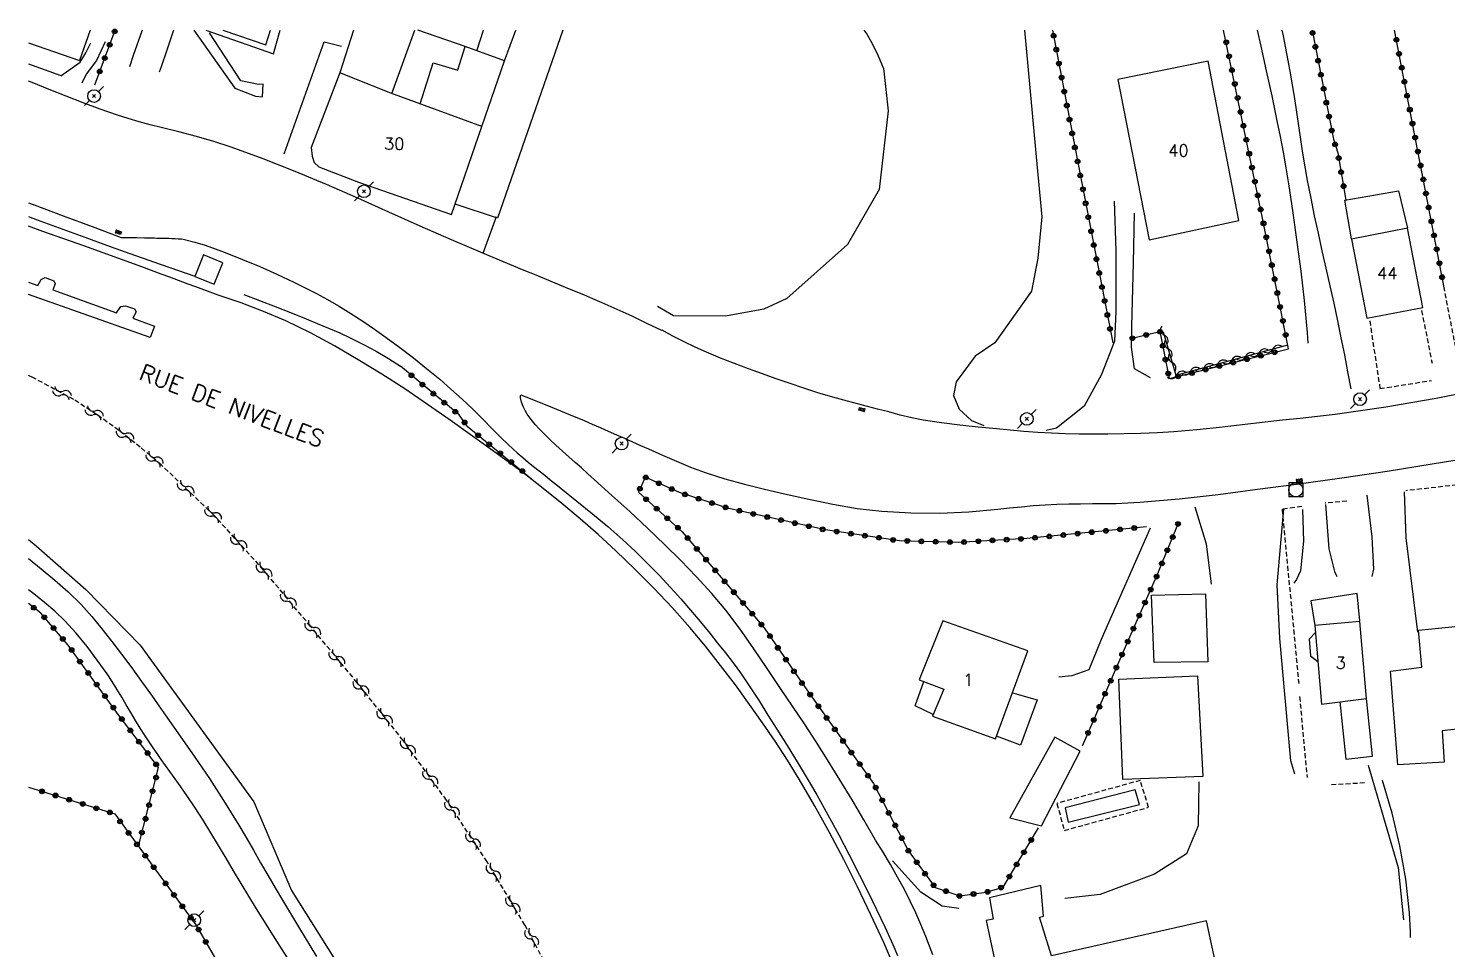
# Model space of a CAD drawing. Header units: millimetres. Extents: x 140000 to 141000, y 143000 to 144000.
# Drawn here: x 140000 to 140149.6, y 143903 to 144000.2 of the extents above; entities that cross this region are included whole.
import ezdxf
from ezdxf.enums import TextEntityAlignment as Align

# ---------------------------------------------------------------- set-up
doc = ezdxf.new("R2010")
doc.units = ezdxf.units.MM
doc.linetypes.add('DASHED', pattern=[0.75, 0.5, -0.25])
doc.layers.get('0').update_dxf_attribs({"linetype": 'CONTINUOUS'})
for name, color, linetype in [('W0008', 7, 'CONTINUOUS'), ('W0010', 4, 'CONTINUOUS'), ('W0014', 7, 'CONTINUOUS'), ('W0017', 7, 'CONTINUOUS'), ('W0071', 7, 'CONTINUOUS'), ('W0101', 7, 'CONTINUOUS'), ('W0104', 1, 'CONTINUOUS'), ('W0105', 7, 'CONTINUOUS'), ('W0112', 1, 'DASHED'), ('W0130', 7, 'CONTINUOUS'), ('W0211', 2, 'CONTINUOUS'), ('W0300', 7, 'CONTINUOUS'), ('W0310', 3, 'CONTINUOUS'), ('W0323', 7, 'CONTINUOUS'), ('W0333', 7, 'CONTINUOUS'), ('W0401', 7, 'CONTINUOUS'), ('W0420', 7, 'CONTINUOUS'), ('W0473', 7, 'CONTINUOUS'), ('W0500', 5, 'DASHED'), ('W0510', 5, 'CONTINUOUS'), ('W0989', 7, 'CONTINUOUS'), ('W0991', 7, 'CONTINUOUS')]:
    doc.layers.add(name, color=color, linetype=linetype)
doc.styles.get("Standard").update_dxf_attribs({"font": 'romans.shx', "width": 0.85})

# ---------------------------------------------------------------- blocks, each defined once
blk = doc.blocks.new('T473')
for p, q in [((-0.166667, 0.166667), (0.166667, -0.166667)), ((-0.166667, -0.166667), (0.166667, 0.166667)), ((0.500001, 0.500001), (1.000002, 1.000002)), ((-1.000002, -1.000002), (-0.500001, -0.500001))]:
    blk.add_line(p, q)
blk.add_ellipse((0, 0), major_axis=(0.471405, 0.471405), ratio=1, start_param=5.4977871438, end_param=11.780972451)
blk = doc.blocks.new('T401')
for p, q in [((-0.3, 0.3), (0, 0.3)), ((-0.3, -0.25), (-0.3, 0.3)), ((-0.3, 0.15), (0, 0.15)), ((-0.3, 0), (0, 0)), ((0, 0.3), (0, -0.25)), ((-0.3, -0.15), (0, -0.15)), ((-0.3, -0.25), (-0.3, -0.3)), ((-0.3, -0.3), (0, -0.3)), ((0, -0.3), (0, -0.25))]:
    blk.add_line(p, q)
blk = doc.blocks.new('T420')
for p, q in [((0.75, 0.75), (-0.75, 0.75)), ((-0.75, 0.75), (-0.75, -0.75)), ((0.75, 0.75), (0.75, -0.75)), ((0.75, -0.75), (-0.75, -0.75))]:
    blk.add_line(p, q)
blk.add_ellipse((0, 0), major_axis=(-0.53, 0.53), ratio=1, start_param=3.926991, end_param=10.210176)
blk = doc.blocks.new('t323o')
at = {"color": 0, "linetype": 'Continuous'}
for radius in [0.25, 0.15]:
    blk.add_circle((0, 0), radius, dxfattribs=at)
blk = doc.blocks.new('t310o')
at = {"color": 0, "linetype": 'Continuous'}
for centre, start, end in [((-0.5, 0.38), 216.8699, 323.1304), ((0.5, -0.37), 36.8699, 143.1303)]:
    blk.add_arc(centre, 0.625, start, end, dxfattribs=at)
blk = doc.blocks.new('t500o')
at = {"color": 0, "linetype": 'Continuous'}
for centre, start, end in [((-0.5, 0.625), 216.8699, 323.1301), ((0.5, -0.125), 36.8699, 143.1301), ((0.5, -0.625), 36.8699, 143.1301), ((-0.5, 0.125), 216.8699, 323.1301)]:
    blk.add_arc(centre, 0.625, start, end, dxfattribs=at)

msp = doc.modelspace()

# ---------------------------------------------------------------- linework, layer by layer
at = {"layer": 'W0008'}
for points in [[(140152.31, 143961.9), (140148.42, 143961.13), (140145.76, 143960.66), (140143.1, 143960.22), (140140.43, 143959.82), (140137.76, 143959.45), (140135.91, 143959.22), (140134.07, 143959.02), (140132.22, 143958.83), (140130.37, 143958.64), (140127.97, 143958.37), (140125.57, 143958.08), (140123.17, 143957.82), (140120.77, 143957.62), (140119.03, 143957.51), (140117.28, 143957.44), (140115.54, 143957.39), (140113.8, 143957.36), (140112.31, 143957.36), (140110.82, 143957.37), (140109.34, 143957.41), (140107.85, 143957.47), (140106.41, 143957.55), (140104.96, 143957.66), (140103.52, 143957.78), (140102.08, 143957.92), (140100.14, 143958.11), (140098.2, 143958.31), (140096.26, 143958.55), (140094.33, 143958.86), (140093.12, 143959.1), (140091.92, 143959.39), (140090.72, 143959.71), (140089.53, 143960.02), (140087.95, 143960.43), (140086.37, 143960.84), (140084.8, 143961.28), (140083.23, 143961.74), (140081.76, 143962.21), (140080.31, 143962.7), (140078.85, 143963.21), (140077.41, 143963.73), (140075.92, 143964.27), (140074.43, 143964.82), (140072.96, 143965.4), (140071.5, 143966.02), (140070.3, 143966.56), (140069.12, 143967.12), (140067.95, 143967.72), (140066.8, 143968.34)], [(140089.3, 143914.54), (140088.08, 143916.68), (140086.83, 143918.8), (140085.56, 143920.91), (140084.26, 143923.01), (140083.05, 143924.91), (140081.81, 143926.8), (140080.56, 143928.68), (140079.29, 143930.55), (140077.89, 143932.64), (140076.49, 143934.73), (140075.05, 143936.8), (140073.52, 143938.8), (140072, 143940.6), (140070.41, 143942.34), (140068.77, 143944.04), (140067.11, 143945.71), (140065.28, 143947.47), (140063.41, 143949.2), (140061.52, 143950.9), (140059.64, 143952.6), (140058.97, 143953.2), (140058.31, 143953.8), (140057.64, 143954.39), (140056.97, 143954.98), (140056.3, 143955.57), (140055.64, 143956.17), (140054.99, 143956.79), (140054.36, 143957.42), (140053.89, 143957.9), (140053.43, 143958.39), (140052.99, 143958.91), (140052.6, 143959.47), (140052.37, 143959.87), (140052.16, 143960.29), (140051.99, 143960.73), (140051.89, 143961.19), (140051.88, 143961.28), (140051.88, 143961.36), (140051.89, 143961.44), (140051.92, 143961.52)], [(140051.92, 143961.52), (140053.59, 143960.86), (140055.26, 143960.18), (140056.93, 143959.49), (140058.59, 143958.8), (140059.44, 143958.43), (140060.29, 143958.06), (140061.14, 143957.69), (140061.99, 143957.31), (140062.83, 143956.93), (140063.68, 143956.55), (140064.53, 143956.18), (140065.38, 143955.81), (140066.86, 143955.17), (140068.33, 143954.51), (140069.82, 143953.88), (140071.34, 143953.32), (140073.41, 143952.66), (140075.51, 143952.08), (140077.62, 143951.56), (140079.73, 143951.08), (140082.27, 143950.51), (140084.82, 143949.97), (140087.39, 143949.52), (140089.98, 143949.23), (140093.04, 143949.06), (140096.1, 143949.04), (140099.16, 143949.17), (140102.21, 143949.45)], [(140047.99, 143958.88), (140048.85, 143957.98), (140049.73, 143957.1), (140050.62, 143956.24), (140051.54, 143955.4), (140052.11, 143954.91), (140052.68, 143954.43), (140053.26, 143953.96), (140053.84, 143953.49), (140054.43, 143953.03), (140055.02, 143952.56), (140055.6, 143952.09), (140056.18, 143951.62), (140057.82, 143950.29), (140059.47, 143948.97), (140061.09, 143947.62), (140062.68, 143946.23), (140063.98, 143945.01), (140065.25, 143943.76), (140066.5, 143942.49), (140067.71, 143941.19), (140068.78, 143940.01), (140069.81, 143938.81), (140070.83, 143937.59), (140071.83, 143936.36), (140072.66, 143935.33), (140073.49, 143934.29), (140074.29, 143933.24), (140075.08, 143932.18), (140076.07, 143930.72), (140077.03, 143929.23), (140077.97, 143927.74), (140078.91, 143926.24), (140079.99, 143924.52), (140081.05, 143922.8), (140082.1, 143921.06), (140083.12, 143919.31), (140084.29, 143917.22), (140085.43, 143915.11), (140086.54, 143912.99), (140087.63, 143910.86), (140088.53, 143909.04), (140089.42, 143907.22), (140090.28, 143905.39), (140091.12, 143903.54), (140091.63, 143902.39)], [(140000, 143944.25), (140001.35, 143943.17), (140002.8, 143941.97), (140004.21, 143940.72), (140005.56, 143939.4), (140006.69, 143938.15), (140007.76, 143936.83), (140008.79, 143935.49), (140009.82, 143934.15), (140010.89, 143932.72), (140011.94, 143931.28), (140012.97, 143929.83), (140014, 143928.37)], [(140014, 143923.06), (140013.57, 143923.67), (140013.14, 143924.29), (140012.72, 143924.91), (140012.3, 143925.53), (140011.79, 143926.34), (140011.29, 143927.16), (140010.81, 143927.99), (140010.32, 143928.82), (140009.84, 143929.64), (140009.34, 143930.47), (140008.83, 143931.28), (140008.3, 143932.07), (140007.26, 143933.53), (140006.19, 143934.97), (140005.05, 143936.36), (140003.84, 143937.69), (140002.8, 143938.68), (140001.7, 143939.62), (140000.56, 143940.51), (140000, 143940.94)], [(140014, 143928.37), (140014.11, 143928.22), (140014.22, 143928.06), (140014.32, 143927.91), (140014.43, 143927.76), (140016, 143925.52), (140017.56, 143923.28), (140019.1, 143921.03), (140020.58, 143918.74), (140021.39, 143917.44), (140022.18, 143916.13), (140022.95, 143914.81), (140023.72, 143913.49), (140024.47, 143912.16), (140025.23, 143910.84), (140026, 143909.52), (140026.78, 143908.2), (140028.57, 143905.22), (140030.38, 143902.25)], [(140027.63, 143901.62), (140026.43, 143903.51), (140025.23, 143905.41), (140024.05, 143907.31), (140023.24, 143908.64), (140022.43, 143909.97), (140021.64, 143911.31), (140020.85, 143912.65), (140020.05, 143913.98), (140019.25, 143915.31), (140018.43, 143916.64), (140017.59, 143917.95), (140016.72, 143919.24), (140015.82, 143920.52), (140014.91, 143921.79), (140014, 143923.06)], [(140095.36, 143902.43), (140094.61, 143904.38), (140094.1, 143905.63), (140093.55, 143906.87), (140092.97, 143908.1), (140092.36, 143909.32), (140091.64, 143910.65), (140090.89, 143911.97), (140090.11, 143913.26), (140089.3, 143914.54)]]:
    msp.add_lwpolyline(points, dxfattribs=at)
at = {"layer": 'W0010'}
for points in [[(140000, 143980.33), (140000.92, 143979.98), (140003.26, 143979.12), (140005.94, 143978.15), (140008.62, 143977.18), (140011.31, 143976.22), (140014, 143975.27)], [(140014, 143975.27), (140017.56, 143974.02)], [(140022.72, 143972.11), (140024.36, 143971.48), (140026.01, 143970.84), (140027.64, 143970.19), (140029.27, 143969.53), (140030.46, 143969.04), (140031.64, 143968.56), (140032.82, 143968.05), (140033.98, 143967.5), (140035.33, 143966.82), (140036.66, 143966.11), (140037.97, 143965.35), (140039.24, 143964.53)]]:
    msp.add_lwpolyline(points, dxfattribs=at)
at = {"layer": 'W0014'}
for points in [[(140000, 143996.43), (140003.41, 143995.19)], [(140014, 143989.71), (140012.84, 143990.01), (140011.68, 143990.33), (140010.53, 143990.67), (140009.38, 143991.03), (140007.56, 143991.66), (140005.76, 143992.32), (140003.97, 143993.02), (140002.18, 143993.73), (140000.4, 143994.45), (140000, 143994.61)], [(140066.77, 143968.31), (140065.21, 143969.06), (140063.64, 143969.8), (140062.06, 143970.52), (140060.48, 143971.23), (140059.52, 143971.65), (140058.56, 143972.05), (140057.59, 143972.44), (140056.63, 143972.84), (140055.54, 143973.29), (140054.45, 143973.75), (140053.35, 143974.2), (140052.26, 143974.65), (140051.17, 143975.1), (140050.08, 143975.55), (140048.99, 143976), (140047.9, 143976.45), (140044.59, 143977.86), (140041.29, 143979.31), (140038.01, 143980.78), (140034.73, 143982.25), (140031.43, 143983.69), (140028.11, 143985.09), (140024.76, 143986.42), (140021.38, 143987.66), (140019.55, 143988.25), (140017.71, 143988.77), (140015.86, 143989.25), (140014, 143989.71)], [(140000, 143981.78), (140000.61, 143981.55), (140003.67, 143980.41), (140006.72, 143979.27), (140009.78, 143978.12)], [(140009.78, 143978.12), (140010.6, 143978.11), (140011.43, 143978.1), (140012.25, 143978.09), (140013.08, 143978.07), (140013.31, 143978.07), (140013.54, 143978.06), (140013.77, 143978.06), (140014, 143978.06)], [(140014, 143978.06), (140014.28, 143978.05), (140014.57, 143978.05), (140014.85, 143978.04), (140015.14, 143978.02), (140015.47, 143978.01), (140015.8, 143977.99), (140016.14, 143977.96), (140016.47, 143977.91), (140017.56, 143977.64), (140018.63, 143977.3), (140019.69, 143976.92), (140020.74, 143976.52), (140022.58, 143975.81), (140024.4, 143975.05), (140026.2, 143974.25), (140027.98, 143973.41), (140029.19, 143972.82), (140030.37, 143972.21), (140031.55, 143971.57), (140032.71, 143970.9), (140033.99, 143970.11), (140035.26, 143969.28), (140036.5, 143968.43), (140037.73, 143967.56), (140039.17, 143966.5), (140040.59, 143965.41), (140041.98, 143964.3), (140043.36, 143963.16), (140044.55, 143962.12), (140045.72, 143961.07), (140046.86, 143959.99), (140047.99, 143958.88)], [(140102.21, 143949.45), (140103.45, 143949.6), (140104.7, 143949.72), (140105.94, 143949.83), (140107.19, 143949.91), (140108.44, 143949.97), (140109.68, 143950.01), (140110.93, 143950.03), (140112.17, 143950.04), (140113.42, 143950.05), (140114.67, 143950.07), (140115.91, 143950.12), (140117.16, 143950.19), (140121.31, 143950.55), (140125.44, 143951.02), (140129.57, 143951.55), (140133.7, 143952.1), (140138.47, 143952.77), (140143.24, 143953.48), (140148.01, 143954.23), (140152.76, 143955.03)]]:
    msp.add_lwpolyline(points, dxfattribs=at)
at = {"layer": 'W0017'}
for points in [[(140011.98, 144000), (140011.03, 143997.31), (140010.67, 143996.11)], [(140015.31, 144000), (140014.61, 143997.88), (140014, 143996.12)], [(140105.02, 144000), (140105.58, 143993.9), (140106.24, 143986.61), (140106.85, 143980.3), (140106.41, 143975.94), (140105.74, 143972.47), (140101.89, 143967.01), (140099.8, 143965.58), (140097.81, 143962.89), (140097.53, 143961.45), (140098.13, 143960.01), (140099.42, 143958.81), (140100.73, 143958.28)], [(140003.41, 143995.16), (140005.45, 143996.61), (140006.07, 143997.58), (140006.59, 143998.66)], [(140008.08, 143998.76), (140007.17, 143996.8), (140006.1, 143995.35), (140005.65, 143994.4)], [(140026.98, 143986.93), (140031.19, 143998.76)], [(140031.19, 143998.76), (140033, 143998.31)], [(140014, 143996.12), (140013.8, 143995.54)], [(140090.14, 143995.97), (140090.64, 143991.47), (140089.69, 143983.18), (140086.35, 143977.39), (140079.97, 143971.69), (140077.54, 143970.56), (140073.5, 143969.83), (140068, 143969.86), (140066.32, 143970.85)], [(140114.47, 143981.96), (140114.65, 143976.74), (140114.64, 143970.31), (140114.49, 143967.18)], [(140049.3, 143980.28), (140047.92, 143976.42)], [(140118.3, 143963.31), (140116.6, 143964.27), (140116.3, 143966.56), (140116.34, 143968.71), (140116.52, 143975.45), (140116.6, 143980.69)], [(140114.49, 143967.18), (140113.15, 143963.65), (140111.29, 143960.31), (140108.38, 143958.01), (140107.29, 143957.77)], [(140136.74, 143949.96), (140137.11, 143945.29), (140137.71, 143942.88), (140137.96, 143942.37)], [(140141.1, 143950.95), (140141.62, 143946.54), (140141.81, 143943.11), (140141.62, 143942.36)], [(140146.48, 143936.47), (140145.26, 143946.43), (140145.08, 143951.29)], [(140122.97, 143949.71), (140124.15, 143945.8), (140124.69, 143941.53)], [(140133.52, 143921.51), (140133.1, 143922.9), (140131.94, 143935.83), (140131.66, 143941.48), (140132.36, 143949.48)], [(140134.32, 143949.41), (140134.42, 143946.07), (140134.11, 143942.96), (140133.7, 143942.04), (140133.41, 143941.66)], [(140118.26, 143947.44), (140113.11, 143935.7), (140111.78, 143932.52), (140110.01, 143931.86), (140108.64, 143931.74)], [(140123.4, 143920.68), (140123.33, 143916.06), (140122.11, 143913.1), (140118.72, 143910.96), (140112.98, 143908.81), (140109.26, 143908.38)], [(140098.08, 143907.32), (140096.35, 143907.57), (140094.1, 143909.05), (140091.1, 143912.36)]]:
    msp.add_lwpolyline(points, dxfattribs=at)
at = {"layer": 'W0071'}
for points in [[(140090.14, 143995.97), (140089.63, 143997.25), (140089.04, 143998.48), (140088.35, 143999.66), (140088.12, 144000)], [(140129.54, 144000), (140129.92, 143998.3), (140130.51, 143995.69), (140131.09, 143993.07), (140131.63, 143990.44), (140131.96, 143988.78), (140132.27, 143987.12), (140132.56, 143985.46), (140132.83, 143983.79), (140133.3, 143980.71), (140133.74, 143977.63), (140134.14, 143974.55), (140134.5, 143971.46), (140134.62, 143970.34), (140134.72, 143969.21), (140134.81, 143968.09), (140134.88, 143966.97)], [(140139.46, 143962.15), (140139.12, 143963.95), (140138.77, 143965.75), (140138.41, 143967.54), (140138.04, 143969.34), (140137.65, 143971.19), (140137.25, 143973.03), (140136.83, 143974.87), (140136.41, 143976.72), (140136, 143978.56), (140135.6, 143980.41), (140135.22, 143982.26), (140134.86, 143984.12), (140134.6, 143985.56), (140134.37, 143987), (140134.15, 143988.45), (140133.94, 143989.89), (140133.73, 143991.34), (140133.51, 143992.79), (140133.28, 143994.23), (140133.03, 143995.67), (140132.68, 143997.54), (140132.31, 143999.39), (140132.19, 144000)]]:
    msp.add_lwpolyline(points, dxfattribs=at)
at = {"layer": 'W0101'}
for points in [[(140006.51, 144000), (140005.39, 143996.79)], [(140020.5, 144000), (140025.02, 143998.45), (140025.54, 144000)], [(140000, 143998.64), (140005.39, 143996.79)], [(140112.59, 143809.19), (140131.47, 143811.84), (140126.41, 143847.75), (140125.71, 143853.77), (140136.29, 143856.29), (140132.95, 143870.5), (140132.95, 143870.47), (140126.96, 143895.48), (140130.08, 143896.38), (140128.84, 143901.76), (140125.3, 143900.97), (140124.19, 143906.04), (140107.86, 143902.35), (140107.86, 143902.35), (140106.58, 143906.43), (140107.02, 143906.52), (140106.72, 143909.76), (140101.32, 143908.44), (140101.7, 143906.21), (140100.98, 143906.05), (140102.07, 143900.95), (140102.07, 143900.95), (140100.01, 143900.39)]]:
    msp.add_lwpolyline(points, dxfattribs=at)
for points in [[(140114.85, 143994.79), (140118.16, 143977.87), (140127.61, 143979.92), (140124.38, 143996.73)], [(140044.6, 143980.53), (140047.81, 143989.82), (140038.2, 143993.33), (140032.84, 143995.48), (140029.8, 143987.6), (140029.91, 143986.7), (140030.12, 143986.04), (140030.63, 143985.56), (140034.8, 143983.94)], [(140141.12, 143969.59), (140147.02, 143970.72), (140145.41, 143979.09), (140139.49, 143977.93)], [(140146.55, 143936.71), (140160.94, 143938.15), (140162.71, 143919.07), (140156.13, 143918.43), (140155.47, 143926.8), (140149.05, 143926.07), (140149.26, 143922.77), (140144.38, 143922.47), (140143.6, 143932.36), (140146.91, 143932.78)], [(140101.97, 143925.22), (140105.35, 143934.51), (140096.42, 143937.69), (140093.9, 143931.47), (140096.52, 143930.47), (140095.31, 143927.63)], [(140135.62, 143937.17), (140136.32, 143928.89), (140141.08, 143929.47), (140140.37, 143937.6)]]:
    msp.add_lwpolyline(points, close=True, dxfattribs=at)
at = {"layer": 'W0104'}
for points in [[(140034.29, 144000), (140032.84, 143995.48)], [(140038.33, 143993.29), (140040.75, 144000)], [(140047.81, 143989.82), (140050.2, 143996.74), (140046.04, 143998.25), (140041.06, 144000)], [(140056.35, 144000), (140049.47, 143980.17), (140044.98, 143981.64)], [(140047.29, 143997.8), (140047.97, 144000)], [(140050.2, 143996.74), (140051.38, 144000)], [(140041.29, 143992.2), (140042.69, 143996.53), (140045.26, 143995.77), (140045.26, 143995.8), (140046.04, 143998.25)], [(140139.49, 143977.96), (140138.8, 143982.04), (140144.46, 143983.04), (140145.41, 143979.09)], [(140140.36, 143937.66), (140140.07, 143940.57), (140135.2, 143939.77), (140135.62, 143937.17)], [(140135.68, 143936.44), (140135.03, 143935.76), (140135.17, 143933.98), (140135.93, 143933.4)], [(140095.38, 143927.8), (140093.48, 143928.71), (140094.41, 143931.28)], [(140103.74, 143930.08), (140106.36, 143929.34), (140104.61, 143924.57), (140102.08, 143925.52)], [(140138.26, 143929.13), (140138.9, 143923.1), (140141.69, 143923.39), (140141.08, 143929.47)]]:
    msp.add_lwpolyline(points, dxfattribs=at)
for points in [[(140017.55, 143974.01), (140019.59, 143973.2), (140020.49, 143975.46), (140018.45, 143976.27)], [(140118.39, 143940.4), (140124.08, 143940.51), (140124.34, 143933.36), (140118.7, 143933.29)], [(140114.96, 143931.54), (140123.25, 143931.86), (140123.83, 143921.27), (140115.37, 143920.94)], [(140106.79, 143916.05), (140110.89, 143923.93), (140108.2, 143925.42), (140103.46, 143916.89)]]:
    msp.add_lwpolyline(points, close=True, dxfattribs=at)
at = {"layer": 'W0105'}
msp.add_lwpolyline([(140017.45, 144000), (140021.77, 143993.87), (140023.93, 143993.04), (140024.67, 143992.96), (140024.76, 143994.29), (140024.26, 143994.24), (140022.4, 143994.63), (140019.1, 143999.71)], dxfattribs=at)
at = {"layer": 'W0112'}
for points in [[(140151.05, 143963.62), (140149.32, 143972.45)], [(140146.88, 143970.41), (140147.98, 143964.87)], [(140141.41, 143969.31), (140142.49, 143962.21)], [(140142.49, 143962.18), (140147.94, 143963.04)], [(140155.83, 143952.6), (140145.21, 143951.4)], [(140139.01, 143950.3), (140136.71, 143950.08)], [(140134.24, 143949.74), (140132.18, 143949.44)], [(140132.18, 143949.44), (140133.92, 143931.08)], [(140134.02, 143929.68), (140134.8, 143921.15)], [(140109.22, 143915.57), (140118.1, 143918.01), (140117.22, 143920.84), (140108.42, 143918.41)], [(140137.37, 143920.41), (140140.99, 143920.62)], [(140108.42, 143918.41), (140109.22, 143915.57)]]:
    msp.add_lwpolyline(points, dxfattribs=at)
at = {"layer": 'W0130'}
msp.add_lwpolyline([(140109.63, 143916.44), (140117.13, 143918.3), (140116.69, 143919.85), (140109.29, 143917.95)], close=True, dxfattribs=at)
at = {"layer": 'W0211'}
msp.add_lwpolyline([(140145.71, 143904.26), (140145.71, 143904.27), (140145.71, 143904.92), (140145.69, 143905.57), (140145.65, 143906.22), (140145.6, 143906.86), (140145.2, 143910.41), (140144.59, 143913.93), (140143.78, 143917.4), (140142.77, 143920.83)], dxfattribs=at)
at = {"layer": 'W0300'}
msp.add_lwpolyline([(140141.26, 143922.44), (140144.41, 143911.66), (140144.97, 143906.15)], dxfattribs=at)
at = {"layer": 'W0310'}
msp.add_lwpolyline([(140119.65, 143968.17), (140120.96, 143963.59), (140132.66, 143966.74)], dxfattribs=at)
at = {"layer": 'W0323'}
for points in [[(140007, 143994.23), (140009.15, 144000)], [(140107.96, 144000), (140110.87, 143984.75), (140114.32, 143967)], [(140132.84, 143966.37), (140130.11, 143980.14), (140126.01, 144000)], [(140135.34, 144000), (140137.59, 143988.48), (140138.04, 143987.06), (140138.9, 143982.06)], [(140149.32, 143972.45), (140144.02, 144000)], [(140116.36, 143967.48), (140119.29, 143968.19), (140120.27, 143963.23), (140132.84, 143966.37)], [(140046.26, 143958.2), (140045.4, 143959.42), (140042.74, 143961.61), (140039.24, 143964.53)], [(140046.26, 143958.2), (140053.05, 143952.67)], [(140117.89, 143947.6), (140105.26, 143946.35), (140098.01, 143945.95), (140091.85, 143946.12), (140084.05, 143947.26), (140073.85, 143949.53), (140068.64, 143951.2), (140064.97, 143952.86), (140064.98, 143952.74), (140064.31, 143951.24), (140068.93, 143947.08), (140077.57, 143936.95), (140081.63, 143930.99), (140087.23, 143923.12), (140089.1, 143920.53), (140092.76, 143913.44), (140095.6, 143909.55), (140098.21, 143908.65), (140100.99, 143909.05), (140102.76, 143909.59), (140106.5, 143915.85)], [(140111.13, 143924.48), (140116.26, 143936.32), (140118.98, 143942.42), (140121.28, 143948.1)], [(140011.6, 143913.89), (140013.73, 143922.19), (140009.48, 143927.79), (140004.2, 143935.1), (140001.31, 143938.48), (140000, 143939.5)], [(140000, 143920.14), (140009.1, 143917.31), (140014, 143910.61)], [(140014, 143910.61), (140017.67, 143905.6), (140025.47, 143892.12), (140032.74, 143881.27), (140040.94, 143868.2)]]:
    msp.add_lwpolyline(points, dxfattribs=at)
at = {"layer": 'W0333'}
msp.add_lwpolyline([(140018.71, 144000), (140025.84, 143997.48), (140026.55, 144000)], dxfattribs=at)
at = {"layer": 'W0500'}
for points in [[(140014, 143954.14), (140011.8, 143956), (140009.53, 143957.77), (140007.19, 143959.45), (140004.78, 143961.02), (140000.47, 143963.35), (140000, 143963.55)], [(140057.52, 143895.85), (140052.35, 143905.58), (140048.36, 143912.26), (140044.08, 143918.76), (140039.51, 143925.06), (140034.67, 143931.15), (140029.75, 143937.09), (140024.8, 143943.03), (140019.6, 143948.78), (140014, 143954.14)]]:
    msp.add_lwpolyline(points, dxfattribs=at)
at = {"layer": 'W0510'}
for points in [[(140014, 143974.26), (140011.96, 143975.01), (140009.93, 143975.77), (140007.89, 143976.51), (140005.84, 143977.25), (140001.54, 143978.76), (140000, 143979.3)], [(140000, 143973.4), (140001.01, 143973.04), (140001.36, 143973.69), (140001.78, 143973.91), (140002.69, 143973.55), (140002.84, 143973.24), (140002.57, 143972.6), (140009.3, 143970.16), (140009.74, 143970.82), (140010.23, 143970.89), (140011.2, 143970.6), (140011.35, 143970.26), (140011, 143969.61), (140013.28, 143968.76), (140012.83, 143967.58), (140000, 143972.11)], [(140091.46, 143900.75), (140090.17, 143903.73), (140088.82, 143906.68), (140087.41, 143909.61), (140085.96, 143912.49), (140084.46, 143915.35), (140082.89, 143918.18), (140081.27, 143920.97), (140080.02, 143922.98), (140078.73, 143924.97), (140077.4, 143926.92), (140076.04, 143928.85), (140074.53, 143930.93), (140072.98, 143932.98), (140071.39, 143935), (140069.73, 143936.97), (140067.86, 143939.07), (140065.93, 143941.11), (140063.95, 143943.11), (140061.93, 143945.07), (140060.07, 143946.77), (140058.17, 143948.43), (140056.24, 143950.05), (140054.28, 143951.64), (140052.45, 143953.07), (140050.58, 143954.45), (140048.7, 143955.81), (140046.82, 143957.16), (140044.46, 143958.84), (140042.09, 143960.51), (140039.7, 143962.14), (140037.26, 143963.71), (140034.78, 143965.21), (140032.28, 143966.67), (140029.74, 143968.05), (140027.13, 143969.33), (140024.8, 143970.32), (140022.42, 143971.21), (140020.02, 143972.04), (140017.64, 143972.9), (140016.73, 143973.24), (140015.82, 143973.58), (140014.91, 143973.92), (140014, 143974.26)], [(140000, 143946.26), (140000.83, 143945.6), (140006.04, 143940.99), (140011.77, 143935.11), (140014, 143932.05)], [(140014, 143932.05), (140023.77, 143918.59), (140027.75, 143909.23), (140033.91, 143899.4), (140041.66, 143886.99), (140049.67, 143873.77), (140057.86, 143860.65), (140062.44, 143851.42), (140065.8, 143842.9), (140069.63, 143832.94), (140073.2, 143821.31), (140076.52, 143807.13), (140082.31, 143785.21), (140087.21, 143765.51), (140093.9, 143737.88), (140100.24, 143711.11), (140105.67, 143688.45), (140109.76, 143671)]]:
    msp.add_lwpolyline(points, dxfattribs=at)

# ---------------------------------------------------------------- block references
at = {"layer": 'W0310'}
for p, rotation in [((140119.75, 143967.81), 285.9123524028129), ((140120.17, 143966.37), 285.9123524028129), ((140129.76, 143965.96), 15.04688295356672), ((140131.21, 143966.35), 15.04688295356672), ((140120.58, 143964.93), 285.9123524028129), ((140123.96, 143964.4), 15.04688295356672), ((140125.41, 143964.79), 15.04688295356672), ((140126.86, 143965.18), 15.04688295356672), ((140128.31, 143965.57), 15.04688295356672), ((140121.07, 143963.62), 15.04688295356672), ((140122.52, 143964.01), 15.04688295356672)]:
    msp.add_blockref('t310o', p, dxfattribs=dict(at, rotation=rotation))
at = {"layer": 'W0323'}
for p, rotation in [((140009.1, 143999.86), 69.54236989042494), ((140108.08, 143999.4), 280.7914632527876), ((140135.39, 143999.7), 281.0736052320556), ((140008.57, 143998.45), 69.54236989042494), ((140108.36, 143997.93), 280.7914632527876), ((140126.28, 143998.71), 101.642188218169), ((140135.68, 143998.23), 281.0736052320556), ((140144.22, 143998.97), 100.8933116397104), ((140144.5, 143997.49), 100.8933116397104), ((140008.05, 143997.04), 69.54236989042494), ((140108.64, 143996.46), 280.7914632527876), ((140126.58, 143997.24), 101.642188218169), ((140135.97, 143996.76), 281.0736052320556), ((140144.79, 143996.02), 100.8933116397104), ((140007.52, 143995.64), 69.54236989042494), ((140108.92, 143994.98), 280.7914632527876), ((140126.88, 143995.78), 101.642188218169), ((140136.26, 143995.28), 281.0736052320556), ((140145.07, 143994.55), 100.8933116397104), ((140109.2, 143993.51), 280.7914632527876), ((140127.19, 143994.31), 101.642188218169), ((140136.55, 143993.81), 281.0736052320556), ((140145.35, 143993.07), 100.8933116397104), ((140109.48, 143992.04), 280.7914632527876), ((140127.49, 143992.84), 101.642188218169), ((140136.83, 143992.34), 281.0736052320556), ((140145.64, 143991.6), 100.8933116397104), ((140109.76, 143990.56), 280.7914632527876), ((140127.79, 143991.37), 101.642188218169), ((140137.12, 143990.87), 281.0736052320556), ((140145.92, 143990.13), 100.8933116397104), ((140110.04, 143989.09), 280.7914632527876), ((140128.1, 143989.9), 101.642188218169), ((140137.41, 143989.4), 281.0736052320556), ((140146.2, 143988.66), 100.8933116397104), ((140110.32, 143987.62), 280.7914632527876), ((140128.4, 143988.43), 101.642188218169), ((140137.76, 143987.94), 287.6484669313569), ((140146.49, 143987.18), 100.8933116397104), ((140110.61, 143986.14), 280.7914632527876), ((140128.7, 143986.96), 101.642188218169), ((140138.14, 143986.49), 279.7221736490454), ((140146.77, 143985.71), 100.8933116397104), ((140110.89, 143984.67), 280.9968031596372), ((140129, 143985.49), 101.642188218169), ((140138.39, 143985.01), 279.7221736490454), ((140147.06, 143984.24), 100.8933116397104), ((140111.17, 143983.2), 280.9968031596372), ((140129.31, 143984.02), 101.642188218169), ((140129.61, 143982.55), 101.642188218169), ((140138.65, 143983.53), 279.7221736490454), ((140147.34, 143982.76), 100.8933116397104), ((140111.46, 143981.72), 280.9968031596372), ((140129.91, 143981.08), 101.642188218169), ((140147.62, 143981.29), 100.8933116397104), ((140111.74, 143980.25), 280.9968031596372), ((140130.21, 143979.61), 101.2386681075543), ((140147.91, 143979.82), 100.8933116397104), ((140112.03, 143978.78), 280.9968031596372), ((140130.5, 143978.14), 101.2386681075543), ((140148.19, 143978.34), 100.8933116397104), ((140112.32, 143977.31), 280.9968031596372), ((140130.8, 143976.67), 101.2386681075543), ((140148.47, 143976.87), 100.8933116397104), ((140112.6, 143975.83), 280.9968031596372), ((140131.09, 143975.2), 101.2386681075543), ((140148.76, 143975.4), 100.8933116397104), ((140112.89, 143974.36), 280.9968031596372), ((140131.38, 143973.73), 101.2386681075543), ((140149.04, 143973.93), 100.8933116397104), ((140113.18, 143972.89), 280.9968031596372), ((140131.67, 143972.26), 101.2386681075543), ((140113.46, 143971.42), 280.9968031596372), ((140131.96, 143970.79), 101.2386681075543), ((140113.75, 143969.94), 280.9968031596372), ((140132.26, 143969.32), 101.2386681075543), ((140114.03, 143968.47), 280.9968031596372), ((140117.85, 143967.84), 13.59399167118456), ((140119.3, 143968.17), 281.1678037001902), ((140132.55, 143967.84), 101.2386681075543), ((140116.39, 143967.49), 13.59399167118456), ((140119.59, 143966.7), 281.1678037001902), ((140119.88, 143965.23), 281.1678037001902), ((140127.02, 143964.92), 14.06198473735256), ((140128.48, 143965.28), 14.06198473735256), ((140129.93, 143965.64), 14.06198473735256), ((140131.39, 143966.01), 14.06198473735256), ((140040.39, 143963.56), 140.1138759021448), ((140120.17, 143963.76), 281.1678037001902), ((140121.2, 143963.46), 14.06198473735256), ((140122.66, 143963.82), 14.06198473735256), ((140124.11, 143964.19), 14.06198473735256), ((140125.57, 143964.55), 14.06198473735256), ((140041.54, 143962.6), 140.1138759021448), ((140042.7, 143961.64), 140.1138759021448), ((140043.85, 143960.69), 140.571341369068), ((140045.01, 143959.73), 140.571341369068), ((140045.98, 143958.6), 125.3766344890734), ((140047.42, 143957.26), 320.8499986518791), ((140048.59, 143956.31), 320.8499986518791), ((140049.75, 143955.36), 320.8499986518791), ((140050.91, 143954.42), 320.8499986518791), ((140052.08, 143953.47), 320.8499986518791), ((140065.09, 143952.8), 155.6958681229256), ((140064.47, 143951.61), 245.9136705286847), ((140066.46, 143952.19), 155.6958681229256), ((140067.83, 143951.57), 155.6958681229256), ((140065.12, 143950.51), 317.9984051741496), ((140069.22, 143951.02), 162.2345652739839), ((140070.65, 143950.56), 162.2345652739839), ((140072.07, 143950.1), 162.2345652739839), ((140073.5, 143949.64), 162.2345652739839), ((140066.24, 143949.5), 317.9984051741496), ((140067.35, 143948.5), 317.9984051741496), ((140074.96, 143949.29), 167.4497761997946), ((140076.42, 143948.96), 167.4497761997946), ((140077.89, 143948.63), 167.4497761997946), ((140079.35, 143948.31), 167.4497761997946), ((140068.47, 143947.5), 317.9984051741496), ((140080.81, 143947.98), 167.4497761997946), ((140082.28, 143947.66), 167.4497761997946), ((140083.74, 143947.33), 167.4497761997946), ((140085.22, 143947.09), 171.6448952035084), ((140086.71, 143946.87), 171.6448952035084), ((140088.19, 143946.65), 171.6448952035084), ((140109.12, 143946.73), 185.6127223331968), ((140110.61, 143946.88), 185.6127223331968), ((140112.11, 143947.03), 185.6127223331968), ((140113.6, 143947.17), 185.6127223331968), ((140115.09, 143947.32), 185.6127223331968), ((140116.58, 143947.47), 185.6127223331968), ((140121.2, 143947.9), 67.92812495803703), ((140069.5, 143946.41), 310.4449977635175), ((140070.47, 143945.27), 310.4449977635175), ((140089.67, 143946.44), 171.6448952035084), ((140091.16, 143946.22), 171.6448952035084), ((140092.65, 143946.1), 178.5016218559184), ((140094.15, 143946.06), 178.5016218559184), ((140095.65, 143946.02), 178.5016218559184), ((140097.15, 143945.98), 178.5016218559184), ((140098.65, 143945.99), 183.1500658538929), ((140100.15, 143946.07), 183.1500658538929), ((140101.64, 143946.16), 183.1500658538929), ((140103.14, 143946.24), 183.1500658538929), ((140104.64, 143946.32), 183.1500658538929), ((140106.13, 143946.44), 185.6127223331968), ((140107.63, 143946.59), 185.6127223331968), ((140120.07, 143945.12), 67.92812495803703), ((140120.64, 143946.51), 67.92812495803703), ((140071.45, 143944.13), 310.4449977635175), ((140119.51, 143943.73), 67.92812495803703), ((140072.42, 143942.99), 310.4449977635175), ((140118.94, 143942.34), 65.9503493378613), ((140073.39, 143941.84), 310.4449977635175), ((140074.37, 143940.7), 310.4449977635175), ((140118.33, 143940.97), 65.9503493378613), ((140075.34, 143939.56), 310.4449977635175), ((140117.72, 143939.6), 65.9503493378613), ((140000.57, 143939.06), 142.2590148603704), ((140001.68, 143938.05), 130.4515441758702), ((140076.31, 143938.42), 310.4449977635175), ((140117.11, 143938.23), 65.9503493378613), ((140002.65, 143936.91), 130.4515441758702), ((140077.28, 143937.28), 310.4449977635175), ((140116.5, 143936.86), 65.9503493378613), ((140003.63, 143935.77), 130.4515441758702), ((140004.56, 143934.6), 125.8845449812492), ((140078.17, 143936.07), 304.3029982999645), ((140079.01, 143934.83), 304.3029982999645), ((140115.9, 143935.49), 66.58108254270144), ((140005.44, 143933.38), 125.8845449812492), ((140079.86, 143933.59), 304.3029982999645), ((140115.3, 143934.11), 66.58108254270144), ((140006.32, 143932.17), 125.8845449812492), ((140080.7, 143932.35), 304.3029982999645), ((140114.71, 143932.74), 66.58108254270144), ((140007.2, 143930.95), 125.8845449812492), ((140081.55, 143931.11), 304.3029982999645), ((140114.11, 143931.36), 66.58108254270144), ((140008.08, 143929.74), 125.8845449812492), ((140082.42, 143929.89), 305.4259714361128), ((140083.29, 143928.66), 305.4259714361128), ((140113.51, 143929.98), 66.58108254270144), ((140008.96, 143928.52), 125.8845449812492), ((140009.85, 143927.31), 127.1488538809729), ((140084.15, 143927.44), 305.4259714361128), ((140112.32, 143927.23), 66.58108254270144), ((140112.92, 143928.61), 66.58108254270144), ((140010.75, 143926.12), 127.1488538809729), ((140085.02, 143926.22), 305.4259714361128), ((140111.72, 143925.85), 66.58108254270144), ((140011.66, 143924.92), 127.1488538809729), ((140085.89, 143925), 305.4259714361128), ((140012.56, 143923.73), 127.1488538809729), ((140086.76, 143923.78), 305.4259714361128), ((140013.47, 143922.53), 127.1488538809729), ((140087.64, 143922.56), 305.7899886159173), ((140088.51, 143921.34), 305.7899886159173), ((140001.43, 143919.69), 342.7118376586479), ((140013.09, 143919.7), 75.65909805730533), ((140013.46, 143921.15), 75.65909805730533), ((140089.33, 143920.08), 297.309860775314), ((140002.86, 143919.25), 342.7118376586479), ((140004.3, 143918.8), 342.7118376586479), ((140005.73, 143918.36), 342.7118376586479), ((140012.72, 143918.24), 75.65909805730533), ((140090.02, 143918.75), 297.309860775314), ((140007.16, 143917.91), 342.7118376586479), ((140008.59, 143917.46), 342.7118376586479), ((140012.35, 143916.79), 75.65909805730533), ((140090.7, 143917.42), 297.309860775314), ((140009.67, 143916.52), 306.219016773899), ((140010.56, 143915.31), 306.219016773899), ((140011.97, 143915.34), 75.65909805730533), ((140091.39, 143916.09), 297.309860775314), ((140011.44, 143914.1), 306.219016773899), ((140092.08, 143914.75), 297.309860775314), ((140105.73, 143914.56), 59.13877889670821), ((140012.33, 143912.89), 306.219016773899), ((140092.77, 143913.42), 306.1526357100992), ((140093.66, 143912.21), 306.1526357100992), ((140104.96, 143913.27), 59.13877889670821), ((140013.22, 143911.68), 306.219016773899), ((140094.54, 143911), 306.1526357100992), ((140103.42, 143910.7), 59.13877889670821), ((140104.19, 143911.98), 59.13877889670821), ((140014.46, 143909.98), 306.2190167737726), ((140095.43, 143909.79), 306.1526357100992), ((140102.55, 143909.53), 17.0754441844785), ((140015.35, 143908.77), 306.2190167737726), ((140096.74, 143909.16), 340.8371709680387), ((140098.16, 143908.66), 340.8371709680387), ((140099.64, 143908.86), 8.216521262328444), ((140101.12, 143909.09), 17.0754441844785), ((140016.23, 143907.56), 306.2190167737726), ((140017.12, 143906.35), 306.2190167737726), ((140017.95, 143905.11), 300.0377581068316), ((140018.7, 143903.81), 300.0377581068316)]:
    msp.add_blockref('t323o', p, dxfattribs=dict(at, rotation=rotation))
at = {"layer": 'W0401'}
for p, rotation in [((140009.44, 143978.52), 249.4568443590637), ((140087.92, 143960.12), 75.41828309920781), ((140133.99, 143952.34), 277.6898001235265)]:
    msp.add_blockref('T401', p, dxfattribs=dict(at, rotation=rotation))
at = {"layer": 'W0420'}
msp.add_blockref('T420', (140133.62, 143951.5), dxfattribs=at)
at = {"layer": 'W0473'}
for p in [(140006.92, 143993.04), (140035.38, 143982.99), (140140.39, 143961.06), (140105.26, 143958.98), (140062.54, 143956.38), (140017.49, 143906.1)]:
    msp.add_blockref('T473', p, dxfattribs=at)
at = {"layer": 'W0500'}
for p, rotation in [((140003.54, 143961.69), 151.5135930676301), ((140006.95, 143959.61), 146.9543511284974), ((140010.19, 143957.26), 141.9754111978912), ((140013.29, 143954.74), 139.8129805561468), ((140016.59, 143951.66), 136.2794988914821), ((140019.48, 143948.9), 136.2794988914821), ((140022.17, 143945.94), 132.0913605100178), ((140024.85, 143942.97), 129.8510249392479), ((140027.41, 143939.9), 129.8510249392479), ((140029.98, 143936.82), 129.5736325154663), ((140032.52, 143933.74), 129.5736325154663), ((140035.06, 143930.65), 128.518455858272), ((140037.56, 143927.52), 128.518455858272), ((140040.01, 143924.37), 125.8988242608732), ((140042.36, 143921.13), 125.8988242608732), ((140044.67, 143917.86), 123.3645617873375), ((140046.87, 143914.52), 123.3645617873375), ((140049.02, 143911.15), 120.9157012468846), ((140051.07, 143907.72), 120.9157012468846), ((140053.06, 143904.25), 117.9864021087762)]:
    msp.add_blockref('t500o', p, dxfattribs=dict(at, rotation=rotation))

# ---------------------------------------------------------------- texts
at = {"layer": 'W0989'}
msp.add_text('RUE DE NIVELLES   ', height=1.75, rotation=339.291, dxfattribs=at).set_placement((140023.14, 143959.74), align=Align.MIDDLE_CENTER)
at = {"layer": 'W0991'}
for s, p in [('30', (140038.57, 143988.01)), ('40', (140121.25, 143987.3)), ('44', (140143.26, 143974.34)), ('3', (140138.35, 143933.25)), ('1', (140099.09, 143931.46))]:
    msp.add_text(s, height=1.25, dxfattribs=at).set_placement(p, align=Align.MIDDLE_CENTER)

doc.saveas('drawing.dxf')
